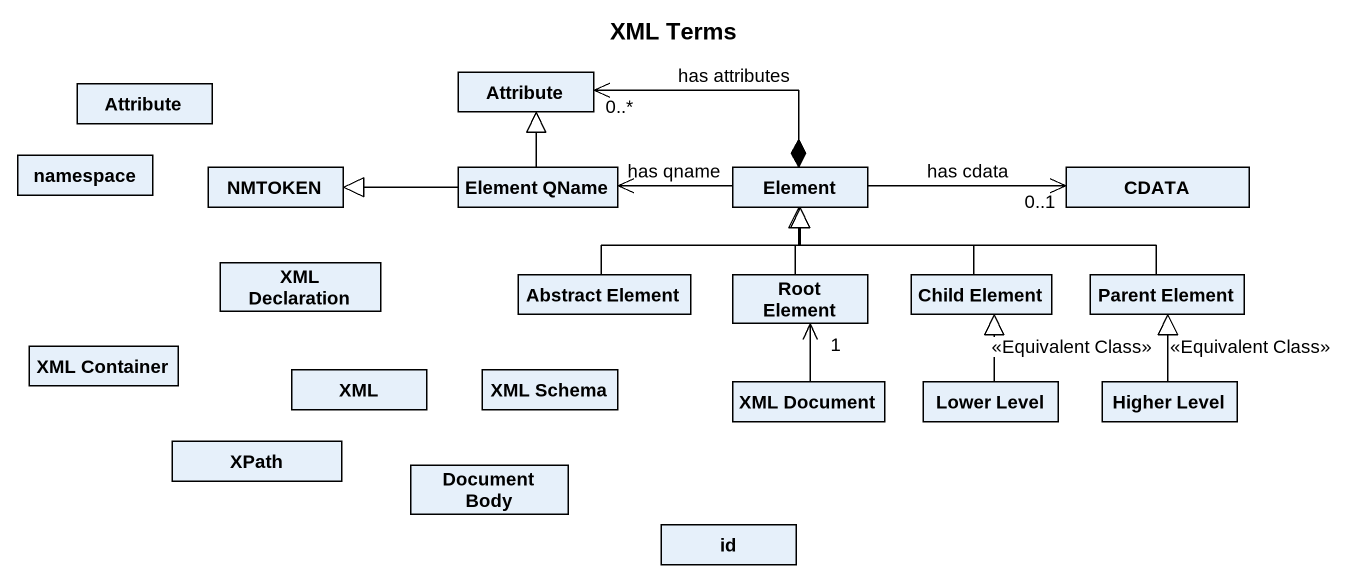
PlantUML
@startuml
title XML Terms
hide circle
hide empty members
class Attribute
class "Attribute" as Attribute_2
class "namespace" as namespace_
class NMTOKEN
class "Element QName" as Element_QName
class Element
class CDATA
class "XML Declaration" as XML_Declaration
class "Abstract Element" as Abstract_Element
class "Root Element" as Root_Element
class "Child Element" as Child_Element
class "Parent Element" as Parent_Element
class "XML Container" as XML_Container
class XML
class "XML Schema" as XML_Schema
class "XML Document" as XML_Document
class "Lower Level" as Lower_Level
class "Higher Level" as Higher_Level
class XPath
class "Document Body" as Document_Body
class id
Element_QName -up-|> Attribute_2
Element_QName -left-|> NMTOKEN
Element *-left-> "0..*" Attribute_2 : has attributes
Element -left-> Element_QName : has qname
Element -right-> "0..1" CDATA : has cdata
Abstract_Element -right-|> Element
Root_Element -up-|> Element
Child_Element -left-|> Element
Parent_Element -left-|> Element
XML_Document -up-> "1" Root_Element
Lower_Level -up-|> Child_Element : <<Equivalent Class>>
Higher_Level -up-|> Parent_Element : <<Equivalent Class>>
@enduml
